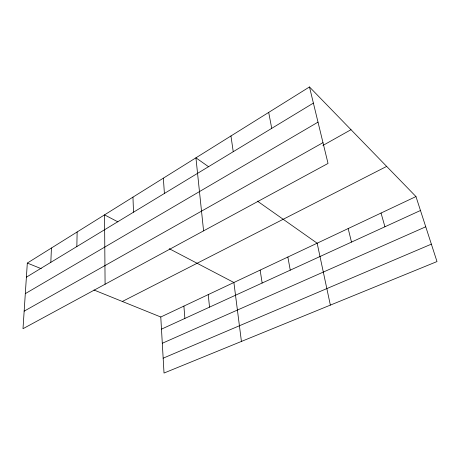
<?xml version="1.0" encoding="UTF-8"?>
<svg xmlns="http://www.w3.org/2000/svg" width="460" height="460" viewBox="0 0 460 460"><rect width="100%" height="100%" fill="white"/><g stroke="black" fill="none" stroke-linecap="round" stroke-linejoin="round"><path stroke-width="0.69" d="M76.849 246.56L77.13 231.978M50.818 262.349L51.439 248.009M27.318 263.068L23 328.704L328.032 163.444L309.476 86.957L27.318 263.068L41.256 268.697M26.392 277.167L313.392 103.092M25.306 293.641L318.015 122.141M24.156 311.155L322.989 142.646M322.885 145.475L351.003 129.697M122.343 301.472L386.67 166.405M160.776 317.009L415.966 196.564L437 261.562L164.019 373.043L160.776 317.009L93.955 290.001M161.477 329.153L420.474 210.49M162.294 343.263L425.747 226.786M163.162 358.185L431.365 244.145M117.898 221.858L104.541 214.872L105.087 284.234M169.24 248.699L233.887 282.503L241.425 341.435M208.633 166.773L195.931 157.826L203.584 230.868M257.353 201.083L317.153 243.202L330.36 305.112M309.476 86.957L415.966 196.564M381.041 213.049L384.934 226.774M348.162 228.562L351.497 242.092M268.692 112.412L271.728 128.357M287.862 257.025L290.254 270.147M260.147 270.106L262.142 283.032M230.954 135.964L233.237 151.708M208.236 294.607L209.524 307.136M183.896 306.096L184.88 318.429M163.352 178.164L164.404 193.459M132.957 197.133L133.509 212.192"/></g></svg>
